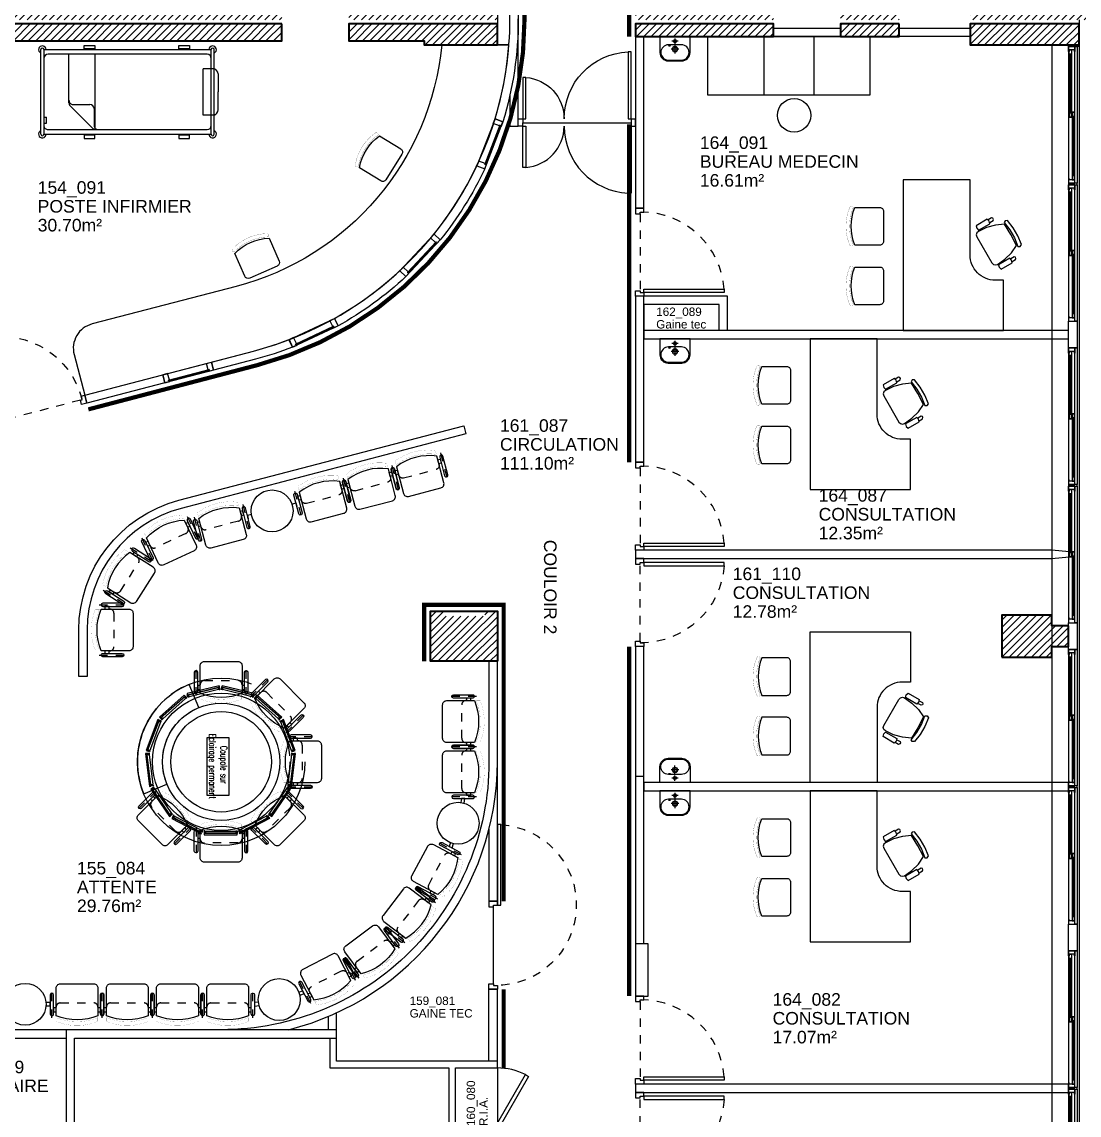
# Model space of a CAD drawing. Header units: metres. Extents: x -8 to 211, y -5 to 120.
# Drawn here: x 154.21 to 166.84, y 79.83 to 92.88 of the extents above; entities that cross this region are included whole.
import ezdxf
from ezdxf.enums import TextEntityAlignment as Align

# ---------------------------------------------------------------- set-up
doc = ezdxf.new("R2010")
doc.units = ezdxf.units.M
doc.header["$LTSCALE"] = 0.8
doc.header["$MEASUREMENT"] = 0
for name, pattern in [('AXES', [2, 1.25, -0.25, 0.25, -0.25]), ('CACHE', [9.525, 6.35, -3.175]), ('CACHÉ', [0.25, 0.125, -0.125]), ('CENTER', [2, 1.25, -0.25, 0.25, -0.25]), ('CONTINU', [0])]:
    doc.linetypes.add(name, pattern=pattern)
doc.layers.get('0').update_dxf_attribs({"linetype": 'CONTINUOUS'})
for name, color, linetype in [('A-EQTE-SANITAIRE', 5, 'CONTINUOUS'), ('A_AGENC', 204, 'CONTINUOUS'), ('A_CHASS', 4, 'CONTINUOUS'), ('A_EQMP', 142, 'CONTINUOUS'), ('A_Etiqu_Gaine', 7, 'CONTINUOUS'), ('A_Etiqu_Gaine_ancien', 7, 'CONTINUOUS'), ('A_Etiqu_Gaine_code', 7, 'CONTINUOUS'), ('A_Etiqu_Local', 7, 'CONTINUOUS'), ('A_HACH_STRUC', 7, 'CONTINUOUS'), ('A_MURS_CLOI', 7, 'CONTINUOUS'), ('A_PORT', 7, 'CONTINUOUS'), ('ARchi-Murs porteurs', 7, 'CONTINUOUS'), ('EQuipement-main courante', 181, 'CONTINUOUS'), ('P-FENETRE', 5, 'CONTINUOUS'), ('P-PORTE', 5, 'CONTINUOUS'), ('P-PROJECTION', 7, 'CACHE'), ('P-vue1', 12, 'CONTINUOUS'), ('R-élec PRO', 170, 'CONTINUOUS'), ('T-pièces 50', 7, 'CONTINUOUS')]:
    doc.layers.add(name, color=color, linetype=linetype)
doc.layers.add('A_MURS_STRU', color=7, linetype='CONTINUOUS', lineweight=40)
doc.layers.add('A_SANI', color=5, linetype='CONTINU', lineweight=0)
doc.styles.add('ARIAL', font='arial.ttf')
doc.styles.add('Attribut', font='arial.ttf')
doc.styles.add('ROMAND', font='romand', dxfattribs={"oblique": 15, "height": 0.3})

# ---------------------------------------------------------------- blocks, each defined once
blk = doc.blocks.new('POR-90D')
at = {"color": 0, "linetype": 'ByBlock'}
blk.add_line((-98.5, 5.5), (-6.5, 5.5), dxfattribs=at)
for points in [[(-8.5, 10), (-8.5, 106), (-4.5, 106), (-4.5, 10)], [(-98.5, 0), (-98.5, 5.5), (-100.5, 5.5), (-100.5, 10), (-105, 10), (-105, 0)], [(-6.5, 0), (-6.5, 5.5), (-4.5, 5.5), (-4.5, 10), (0, 10), (0, 0)]]:
    blk.add_lwpolyline(points, close=True)
blk.add_arc((-1.3, 7.1), 99.2, 94.1611, 180.0367, dxfattribs=at)
blk = doc.blocks.new('POR-90180d')
at = {"color": 0}
blk.add_line((-99.5, 5.5), (-6.5, 5.5), dxfattribs=at)
for points in [[(-4.5, 14), (91.5, 14), (91.5, 10), (-4.5, 10)], [(-98.5, 0), (-98.5, 5.5), (-100.5, 5.5), (-100.5, 10), (-105, 10), (-105, 0)], [(-6.5, 0), (-6.5, 5.5), (-4.5, 5.5), (-4.5, 10), (0, 10), (0, 0)]]:
    blk.add_lwpolyline(points, close=True)
at = {"color": 0, "linetype": 'ByBlock'}
blk.add_arc((-4.4, 8.3), 96.1, 3.4084, 180.7675, dxfattribs=at)
blk = doc.blocks.new('LITHOPLAN')
for p, q in [((-0.216, 2.118), (0, 2.118)), ((0.216, 2.118), (0, 2.118)), ((0.505, 2.07), (-0.505, 2.07)), ((0.505, 2.035), (-0.505, 2.035)), ((-0.505, 0.035), (-0.505, 2.035)), ((-0.45, 1.985), (-0.45, 0.085)), ((-0.276, 2.07), (-0.276, 1.938)), ((0.276, 2.07), (0.276, 1.938)), ((0.45, 0.085), (0.45, 1.985)), ((0.505, 0.035), (0.505, 2.035)), ((0.276, 1.938), (-0.276, 1.938)), ((-0.45, 0.643), (0.45, 0.643)), ((0.15, 0.385), (0.15, 0.585)), ((0.165, 0.35), (0.435, 0.62)), ((0.2, 0.635), (0.4, 0.635)), ((0.129, 0.335), (-0.45, 0.335)), ((-0.505, 0.035), (0.505, 0.035)), ((0.505, 0), (-0.505, 0)), ((0.302, 0.035), (0.302, 0.067)), ((0.374, 0.067), (0.302, 0.067)), ((0.374, 0.035), (0.374, 0.067))]:
    blk.add_line(p, q)
for points in [[(-0.555, 1.649), (-0.555, 1.774), (-0.515, 1.774), (-0.515, 1.649)], [(0.555, 1.649), (0.555, 1.774), (0.515, 1.774), (0.515, 1.649)], [(-0.555, 0.518), (-0.555, 0.643), (-0.515, 0.643), (-0.515, 0.518)], [(0.555, 0.518), (0.555, 0.643), (0.515, 0.643), (0.515, 0.518)]]:
    blk.add_lwpolyline(points, close=True)
for centre, radius, start, end in [((-0.505, 2.052), 0.0444, 23.2142, 270), ((-0.206, 2.044), 0.0751, 97.601, 159.5647), ((0.206, 2.044), 0.0751, 20.4353, 82.399), ((0.505, 2.052), 0.0444, 270, 156.7858), ((-0.505, 2.052), 0.0175, 90, 270), ((-0.4, 1.985), 0.05, 90, 180), ((0.4, 1.985), 0.05, 0, 90), ((0.505, 2.052), 0.0175, 270, 90), ((0.4, 0.685), 0.05, 270, 0), ((0.4, 0.656), 0.05, 315, 0), ((0.2, 0.585), 0.05, 90, 180), ((0.1, 0.385), 0.05, 270, 0), ((0.129, 0.385), 0.05, 270, 315), ((-0.505, 0.017), 0.0444, 90, 336.7858), ((-0.505, 0.017), 0.0175, 90, 270), ((-0.4, 0.085), 0.05, 180, 270), ((0.4, 0.085), 0.05, 270, 0), ((0.505, 0.017), 0.0444, 203.2142, 90), ((0.505, 0.017), 0.0175, 270, 90)]:
    blk.add_arc(centre, radius, start, end)
blk = doc.blocks.new('SIEG-45')
at = {"const_width": 0.2}
blk.add_lwpolyline([(-22.3, -8.6, -0.197611), (22.3, -8.6, 0.668153), (22.3, -4.4, 0.198931), (-22.3, -4.4, 0.668153)], format="xyb", close=True, dxfattribs=at)
blk.add_lwpolyline([(-22.5, -10.6, -0.2), (22.5, -10.6), (22.5, -40.3, -0.414214), (18, -44.8), (-18, -44.8, -0.414214), (-22.5, -40.3)], format="xyb", close=True)
blk = doc.blocks.new('TAB-6PLR')
for points in [[(-17.7, 70.6), (-52.3, 50.6), (-62.3, 67.9, -1), (-27.7, 87.9)], [(52.3, 50.6), (17.7, 70.6), (27.7, 87.9, -1), (62.3, 67.9)], [(-70, 20), (-70, -20), (-90, -20, -1), (-90, 20)], [(70, -20), (70, 20), (90, 20, -1), (90, -20)], [(-52.3, -50.6), (-17.7, -70.6), (-27.7, -87.9, -1), (-62.3, -67.9)], [(17.7, -70.6), (52.3, -50.6), (62.3, -67.9, -1), (27.7, -87.9)]]:
    blk.add_lwpolyline(points, format="xyb", close=True)
blk.add_circle((0, 0), 65)
blk = doc.blocks.new('P-RÉGLET')
for points in [[(0, -32.5), (2.5, -32.5), (2.5, 32.5), (0, 32.5)], [(2.5, 31), (7.5, 31), (7.5, 32.5), (2.5, 32.5)], [(3, 30.5), (7, 30.5), (7, 30), (3, 30)], [(3, 30), (7, 30), (7, -30), (3, -30)], [(4.5, 31), (5.5, 31), (5.5, 30.5), (4.5, 30.5)], [(2.5, -31), (7.5, -31), (7.5, -32.5), (2.5, -32.5)], [(3, -30.5), (7, -30.5), (7, -30), (3, -30)], [(4.5, -31), (5.5, -31), (5.5, -30.5), (4.5, -30.5)]]:
    blk.add_lwpolyline(points, close=True)
blk = doc.blocks.new('PO-SPEC3')
blk.add_lwpolyline([(-34.2, -5), (-34.2, -31.6), (34.2, -31.6), (34.2, -5)], close=True)
at = {"style": 'ROMAND', "width": 0.6}
for tag, p in [('TYPE', (-0.2, -15.1)), ('SPECIF', (-0.2, -28.7))]:
    blk.add_attdef(tag, text='', height=8, dxfattribs=at).set_placement(p, align=Align.CENTER)
blk = doc.blocks.new('1310-fencoul')
at = {"color": 0}
for points in [[(0, 0.1), (1.63, 0.1), (1.63, 0.075), (0, 0.075)], [(0, 0), (1.63, 0), (1.63, 0.075), (0, 0.075)], [(0.04, 0.035), (0.845, 0.035), (0.845, 0.005), (0.04, 0.005)], [(1.59, 0.07), (0.785, 0.07), (0.785, 0.04), (1.59, 0.04)]]:
    blk.add_lwpolyline(points, close=True, dxfattribs=at)
for points in [[(0.06, 0.075), (0.06, 0.07), (0.04, 0.07), (0.04, 0.005), (0.06, 0.005), (0.06, 0), (0, 0), (0, 0.075)], [(0.1, 0.005), (0.04, 0.005), (0.04, 0.035), (0.1, 0.035), (0.1, 0.025), (0.09, 0.025), (0.09, 0.015), (0.1, 0.015)], [(0.09, 0.025), (0.795, 0.025), (0.795, 0.015), (0.09, 0.015)], [(0.845, 0.04), (0.785, 0.04), (0.785, 0.07), (0.845, 0.07), (0.845, 0.06), (0.835, 0.06), (0.835, 0.05), (0.845, 0.05)], [(0.785, 0.005), (0.845, 0.005), (0.845, 0.035), (0.785, 0.035), (0.785, 0.025), (0.795, 0.025), (0.795, 0.015), (0.785, 0.015)], [(1.54, 0.06), (0.835, 0.06), (0.835, 0.05), (1.54, 0.05)], [(1.53, 0.04), (1.59, 0.04), (1.59, 0.07), (1.53, 0.07), (1.53, 0.06), (1.54, 0.06), (1.54, 0.05), (1.53, 0.05)], [(1.57, 0.075), (1.57, 0.07), (1.59, 0.07), (1.59, 0.005), (1.57, 0.005), (1.57, 0), (1.63, 0), (1.63, 0.075)]]:
    blk.add_lwpolyline(points, close=True)
blk = doc.blocks.new('A$C35AF5110')
at = {"layer": 'P-FENETRE'}
for points in [[(0, 0.16), (0, -0.16), (-0.1, -0.16), (-0.1, 0.16)], [(0, -1.81), (0, -1.79), (-0.1, -1.79), (-0.1, -1.81)]]:
    blk.add_lwpolyline(points, close=True, dxfattribs=at)
at = {"layer": 'P-FENETRE', "color": 7, "rotation": 90}
for p in [(0, -1.79), (0, -3.44)]:
    blk.add_blockref('1310-fencoul', p, dxfattribs=at)
blk = doc.blocks.new('CHASSIS')
at = {"color": 0}
blk.add_lwpolyline([(-0.227, 0.197), (0.212, -0.213), (0.144, -0.286), (-0.295, 0.124)], close=True, dxfattribs=at)
for points in [[(-0.251, 0.083), (-0.295, 0.124), (-0.227, 0.197), (-0.183, 0.156), (-0.19, 0.149), (-0.197, 0.155), (-0.204, 0.148), (-0.196, 0.141)], [(-0.197, 0.155), (0.169, -0.186), (0.162, -0.193), (-0.204, 0.148)], [(0.1, -0.245), (0.144, -0.286), (0.212, -0.213), (0.168, -0.172), (0.161, -0.179), (0.169, -0.186), (0.162, -0.193), (0.154, -0.186)]]:
    blk.add_lwpolyline(points, close=True)
blk = doc.blocks.new('LM-p1016')
at = {"layer": 'A-EQTE-SANITAIRE', "linetype": 'CENTER'}
for p, q in [((14.2, -5.5), (21.8, -5.5)), ((18, -2.3), (18, -8.6)), ((18, -10.4), (18, -20.9)), ((13.4, -15.1), (22.7, -15.1))]:
    blk.add_line(p, q, dxfattribs=at)
at = {"layer": 'A-EQTE-SANITAIRE', "flags": 128}
for points in [[(0, -19), (0, 0), (36, 0), (36, -19, -0.415498), (26, -29), (10, -29, -0.414214)], [(10.3, -28, -1), (10.3, -9.8), (25.8, -9.8, -1), (25.8, -28)]]:
    blk.add_lwpolyline(points, format="xyb", close=True, dxfattribs=at)
at = {"layer": 'A-EQTE-SANITAIRE', "linetype": 'Continuous', "lineweight": 0}
for radius in [3.4, 2.3]:
    blk.add_circle((18, -15.1), radius, dxfattribs=at)
at = {"layer": 'A-EQTE-SANITAIRE'}
blk.add_circle((18, -5.5), 1.77, dxfattribs=at)
blk.add_ellipse((24.5, -10.7), major_axis=(1.3, 0), ratio=0.254718, start_param=0, end_param=6.28318, dxfattribs=at)
blk = doc.blocks.new('SIEG-60')
at = {"color": 7, "linetype": 'AXES'}
for p, q in [((-30, -9.2), (-30, -41.8)), ((30, -9.2), (30, -41.8))]:
    blk.add_line(p, q, dxfattribs=at)
at = {"const_width": 0.1}
blk.add_lwpolyline([(-24.8, -4.9, -0.198931), (24.8, -4.9), (24.8, -9.5, 0.197611), (-24.8, -9.5)], format="xyb", close=True, dxfattribs=at)
for points in [[(-32, -13.8, -1.066865), (-28, -13.8), (-28, -36.8, -1), (-32, -36.8)], [(-25, -11.8, -0.2), (25, -11.8), (25, -44.8, -0.414214), (20, -49.8), (-20, -49.8, -0.414214), (-25, -44.8)], [(32, -13.8, 1.066865), (28, -13.8), (28, -36.8, 1), (32, -36.8)]]:
    blk.add_lwpolyline(points, format="xyb", close=True)
at = {"color": 7, "linetype": 'CACHE'}
blk.add_lwpolyline([(25, -11.8), (25, -22, -0.414214), (20, -27), (-20, -27, -0.414214), (-25, -22), (-25, -11.8, -0.2)], format="xyb", dxfattribs=at)
for points in [[(-28, -16.2), (-28, -21.2), (-25, -21.2), (-25, -16.2)], [(25, -16.2), (25, -21.2), (28, -21.2), (28, -16.2)]]:
    blk.add_lwpolyline(points, close=True)
blk = doc.blocks.new('FAU-60')
for points in [[(-16.5, -6.3), (-5.5, -4.8), (5.5, -4.8), (16.5, -6.3), (17.8, -4), (16.5, -1.6), (5.5, 0), (-5.5, 0), (-16.5, -1.6), (-17.8, -4)], [(20.3, -42.4), (22.1, -40.6), (22.7, -38.2), (21.7, -27.3), (19, -16.8), (14.5, -6.9), (-0.1, -6.3), (-14.7, -6.9), (-19.2, -16.8), (-21.9, -27.3), (-22.8, -38.2), (-22.2, -40.6), (-20.5, -42.4), (-18.1, -43), (17.9, -43)], [(-23.9, -37.2), (-23.9, -21.8), (-27, -20.9), (-30.1, -21.8), (-30.1, -37.2), (-27, -38.1)], [(29.9, -37.2), (29.9, -21.8), (26.8, -20.9), (23.7, -21.8), (23.7, -37.2), (26.8, -38.1)]]:
    blk.add_lwpolyline(points, close=True)
for points in [[(-25.1, -21.2), (-25.1, -16.5), (-26.2, -15.5), (-27.7, -15.4), (-28.8, -16.5), (-28.8, -21.2)], [(28.7, -21.2), (28.7, -16.5), (27.6, -15.5), (26.1, -15.4), (25, -16.5), (25, -21.2)], [(29.9, -21.8), (26.8, -20.9)]]:
    blk.add_lwpolyline(points)
blk = doc.blocks.new('BU-180g')
blk.add_lwpolyline([(70, 80), (-20, 80), (-20, 0), (160, 0), (160, 120), (100, 120), (100, 110, -0.414214)], format="xyb", close=True)
at = {"rotation": 30.00941236793711}
blk.add_blockref('FAU-60', (42.4, 134.4), dxfattribs=at)
blk = doc.blocks.new('A_Etiqu_Local')
at = {"style": 'Attribut', "flags": 1}
for tag, p in [('CODE_HOPITAL', (-0.446, 1.632)), ('CODE_SITE', (-0.446, 1.407)), ('CODE_BATIMENT', (-0.446, 1.182)), ('CODE_SECTEUR', (-0.446, 0.957)), ('CODE_ETAGE', (-0.446, 0.732)), ('NOM_NORMALISE', (-0.446, -0.843)), ('SECTEUR_ACTIVITE', (-0.446, -1.068)), ('SOUS_SECTEUR_ACTIVITE', (-0.446, -1.293)), ('VOLUME', (-0.446, -1.518)), ('SERVICE', (-0.446, -1.743)), ('CODE_UG', (-0.446, -1.968)), ('CODE_UA', (-0.446, -2.193)), ('CODE_POLE', (-0.446, -2.418)), ('OCCUPANT_EXTERNE', (-0.446, -2.643)), ('DISPONIBILITE', (-0.446, -2.868)), ('ACCES_HANDICAPES', (-0.446, -3.093)), ('NATURE_SOL', (-0.446, -3.318)), ('RISQUE_LABORATOIRE', (-0.446, -3.543)), ('AMIANTE', (-0.446, -3.768))]:
    blk.add_attdef(tag, p, '', height=0.15, dxfattribs=at)
at = {"layer": 'A_Etiqu_Local', "style": 'Attribut'}
for tag, p in [('CODE_PIECE', (-0.446, 0.282)), ('NOM_USAGE', (-0.446, 0.057)), ('SURFACE', (-0.446, -0.168))]:
    blk.add_attdef(tag, p, '', height=0.15, dxfattribs=at)
blk = doc.blocks.new('A_Etiqu_Gaine')
at = {"style": 'Attribut', "flags": 1}
for tag, p in [('CODE_HOPITAL', (-0.432, 0.865)), ('CODE_SITE', (-0.432, 0.715)), ('CODE_BATIMENT', (-0.432, 0.565)), ('CODE_SECTEUR', (-0.432, 0.415)), ('CODE_ETAGE', (-0.432, 0.265)), ('NOM_NORMALISE', (-0.432, -0.335)), ('SECTEUR_ACTIVITE', (-0.432, -0.485)), ('SOUS_SECTEUR_ACTIVITE', (-0.432, -0.635)), ('SURFACE', (-0.432, -0.785)), ('CODE_UG', (-0.432, -0.935)), ('CODE_POLE', (-0.432, -1.085)), ('AMIANTE', (-0.432, -1.235))]:
    blk.add_attdef(tag, p, '', height=0.1, dxfattribs=at)
at = {"layer": 'A_Etiqu_Gaine', "style": 'Attribut'}
blk.add_attdef('NOM_USAGE', (-0.432, -0.185), '', height=0.1, dxfattribs=at)
at = {"layer": 'A_Etiqu_Gaine_ancien', "style": 'Attribut'}
blk.add_attdef('CODE_PIECE_ANCIEN', (-0.432, 0.115), '', height=0.1, dxfattribs=at)
at = {"layer": 'A_Etiqu_Gaine_code', "style": 'Attribut'}
blk.add_attdef('CODE_PIECE', (-0.432, -0.035), '', height=0.1, dxfattribs=at)

msp = doc.modelspace()

# ---------------------------------------------------------------- hatches: boundary and pattern name
at = {"layer": 'A_HACH_STRUC'}
h = msp.add_hatch(dxfattribs=at)
h.set_pattern_fill('ANSI31', color=8, scale=0.5, angle=359.76959, style=0)
h.paths.add_polyline_path([(157.316, 92.859), (153.816, 92.859), (153.816, 92.659), (157.316, 92.659)])
h.paths.add_polyline_path([(157.316, 93.034), (153.816, 93.034), (153.816, 92.909), (157.316, 92.909)])
h.paths.add_polyline_path([(159.891, 92.859), (158.116, 92.859), (158.116, 92.659), (159.016, 92.659), (159.016, 92.609), (159.891, 92.609)])
h.paths.add_polyline_path([(159.891, 93.159), (159.016, 93.159), (159.016, 93.109), (158.116, 93.109), (158.116, 92.909), (159.016, 92.909), (159.891, 92.909)])
h = msp.add_hatch(dxfattribs=at)
h.set_pattern_fill('ANSI31', color=8, scale=0.5, angle=359.7696, style=0)
h.set_pattern_definition([(44.7696, (161.541204, 92.609484), (-0.0440161, 0.04437154), [])])
h.paths.add_polyline_path([(163.191, 93.109), (163.191, 93.159), (161.541, 93.159), (161.541, 92.909), (163.191, 92.909)])
h.paths.add_polyline_path([(163.191, 92.809), (163.191, 92.859), (161.541, 92.859), (161.541, 92.709), (161.641, 92.709), (163.191, 92.709)])
h.paths.add_polyline_path([(164.691, 93.109), (164.691, 93.159), (163.991, 93.159), (163.991, 93.059), (163.991, 92.909), (164.691, 92.909)])
h.paths.add_polyline_path([(164.691, 92.809), (164.691, 92.859), (163.991, 92.859), (163.991, 92.709), (164.341, 92.709), (164.691, 92.709)])
h.paths.add_polyline_path([(167.041, 93.159), (165.541, 93.159), (165.541, 93.059), (165.541, 92.909), (167.041, 92.909)])
h.paths.add_polyline_path([(166.841, 92.859), (165.541, 92.859), (165.541, 92.609), (166.841, 92.609)])
h = msp.add_hatch(dxfattribs=at)
h.set_pattern_fill('ANSI31', color=8, scale=0.5, angle=359.7696, style=0)
h.set_pattern_definition([(44.7696, (159.091216, 85.24946), (-0.044016, 0.0443715), [])])
h.paths.add_polyline_path([(159.891, 85.849), (159.74, 85.849), (159.74, 85.787), (159.24, 85.787), (159.24, 85.849), (159.091, 85.849), (159.091, 85.249), (159.891, 85.249)])
h = msp.add_hatch(dxfattribs=at)
h.set_pattern_fill('ANSI31', color=8, scale=0.5, angle=359.7696, style=0)
h.set_pattern_definition([(44.7696, (165.9162, 85.29948), (-0.044016, 0.0443715), [])])
h.paths.add_polyline_path([(166.516, 85.799), (165.916, 85.799), (165.916, 85.299), (166.516, 85.299)])
h.paths.add_polyline_path([(166.716, 85.674), (166.516, 85.674), (166.516, 85.424), (166.716, 85.424)])

# ---------------------------------------------------------------- linework, layer by layer
at = {"layer": 'A_AGENC', "color": 8}
msp.add_line((159.891, 80.393), (159.891, 79.645), dxfattribs=at)
msp.add_lwpolyline([(159.891, 79.645), (159.852, 79.667), (160.226, 80.315), (160.265, 80.292)], close=True, dxfattribs=at)
msp.add_arc((159.891, 79.645), 0.748, 63.4337, 90, dxfattribs=at)
at = {"layer": 'A_CHASS', "color": 8}
msp.add_lwpolyline([(166.716, 92.59), (166.716, 92.609), (166.841, 92.609), (166.841, 92.59)], close=True, dxfattribs=at)
at = {"layer": 'A_EQMP', "color": 8, "linetype": 'Continuous'}
msp.add_lwpolyline([(164.341, 92.009), (162.406, 92.009), (162.406, 92.709), (164.341, 92.709)], close=True, dxfattribs=at)
for points in [[(163.074, 92.709), (163.074, 92.009)], [(163.674, 92.009), (163.674, 92.709)], [(157.436, 87.127), (157.485, 87.14), (157.496, 87.102), (157.485, 87.14)], [(156.954, 87.001), (156.905, 86.989), (156.915, 86.95), (156.905, 86.989)], [(159.33, 83.083), (159.314, 83.039), (159.35, 83.02), (159.368, 83.071)], [(157.519, 81.297), (157.563, 81.313), (157.581, 81.277), (157.53, 81.259)], [(157.037, 81.18), (156.99, 81.173), (156.99, 81.132), (157.044, 81.14)]]:
    msp.add_lwpolyline(points, dxfattribs=at)
for points in [[(155.049, 89.277, 0.414214), (154.835, 88.911), (154.961, 88.427), (156.978, 88.954, 0.320096), (160.029, 92.609), (159.226, 92.609, -0.315579), (156.769, 89.726)], [(154.991, 85.066), (154.891, 85.066), (154.891, 85.623, -0.341171), (156.087, 87.171), (159.491, 88.06), (159.516, 87.964), (156.112, 87.074, 0.341171), (154.991, 85.623)], [(155.944, 83.782, -0.414214), (156.323, 84.696), (156.209, 84.973, 0.414214), (155.667, 83.667)]]:
    msp.add_lwpolyline(points, format="xyb", close=True, dxfattribs=at)
for points in [[(159.494, 83.555), (159.502, 83.609), (159.462, 83.609), (159.454, 83.563, -0.040118)], [(154.499, 81.133), (154.55, 81.133), (154.55, 81.173), (154.499, 81.173, -0.040064)]]:
    msp.add_lwpolyline(points, format="xyb", dxfattribs=at)
for centre, radius in [((163.436, 91.768), 0.2), ((157.2, 87.045), 0.25), ((159.422, 83.315), 0.25), ((154.25, 81.153), 0.25), ((157.285, 81.209), 0.25)]:
    msp.add_circle(centre, radius, dxfattribs=at)
at = {"layer": 'A_MURS_CLOI', "color": 8}
msp.add_line((162.641, 89.2), (162.641, 89.608), dxfattribs=at)
for points in [[(160.141, 94.883), (160.141, 92.921, -0.074461), (159.957, 91.69), (159.863, 91.726, 0.074022), (160.041, 92.921), (160.041, 94.883)], [(159.741, 91.131, -0.059897), (159.208, 90.281), (159.135, 90.35, 0.059021), (159.647, 91.167)], [(157.945, 89.344, 0.059021), (158.725, 89.911), (158.799, 89.843, -0.059897), (157.988, 89.253)]]:
    msp.add_lwpolyline(points, format="xyb", close=True, dxfattribs=at)
for points in [[(159.891, 93.159), (159.891, 92.609), (160.029, 92.609, 0.019009)], [(156.475, 88.822), (156.978, 88.954, 0.027148), (157.402, 89.09), (157.444, 88.999, -0.027585), (157.003, 88.857), (156.5, 88.725), (156.475, 88.822)], [(159.891, 85.249), (159.791, 85.249), (159.791, 84.049, -0.414214), (156.591, 80.849)], [(157.397, 80.849, 0.343639), (159.891, 84.049)], [(157.971, 80.849), (153.991, 80.849, 0.211974), (152.508, 80.191), (152.502, 80.179), (152.591, 80.134, -0.210112), (153.991, 80.749), (154.741, 80.749)]]:
    msp.add_lwpolyline(points, format="xyb", dxfattribs=at)
for points in [[(160.041, 92.01), (160.041, 91.64), (160.141, 91.64), (160.141, 92.919)], [(161.641, 90.658), (161.641, 92.709), (161.541, 92.709), (161.541, 90.658), (161.641, 90.658)], [(162.641, 89.608), (161.541, 89.608), (161.541, 87.625), (161.641, 87.625), (161.641, 89.608)], [(162.541, 89.2), (162.541, 89.508), (161.641, 89.508), (161.641, 89.2)], [(161.641, 83.878), (161.641, 85.425), (161.541, 85.425), (161.541, 83.878), (161.641, 83.878)], [(159.891, 82.383), (159.891, 85.249)], [(161.541, 83.878), (161.541, 81.874)], [(161.641, 81.874), (161.641, 83.878)], [(159.791, 83.243), (159.791, 82.383), (159.891, 82.383)], [(157.891, 80.749), (157.891, 80.393), (159.312, 80.393), (159.312, 79.565), (159.891, 79.565), (159.891, 79.645), (159.392, 79.645), (159.392, 80.393), (159.891, 80.393), (159.891, 81.333)], [(159.791, 80.473), (159.791, 81.333), (159.891, 81.333)], [(157.871, 81.008), (157.871, 80.849)], [(159.891, 80.473), (157.971, 80.473), (157.971, 81.052)], [(154.741, 80.849), (154.741, 78.449), (154.841, 78.449), (154.841, 80.749), (157.971, 80.749)]]:
    msp.add_lwpolyline(points, dxfattribs=at)
for points in [[(163.991, 92.809), (163.991, 92.709), (163.191, 92.709), (163.191, 92.809)], [(165.541, 92.809), (165.541, 92.709), (164.691, 92.709), (164.691, 92.809)], [(166.716, 89.2), (161.641, 89.2), (161.641, 89.1), (166.716, 89.1)], [(155.894, 88.671), (155.92, 88.574), (154.986, 88.33), (154.961, 88.427)], [(166.721, 86.495), (166.721, 86.555), (166.516, 86.575), (161.541, 86.575), (161.541, 86.475), (166.516, 86.475)], [(166.716, 83.8), (161.641, 83.8), (161.641, 83.7), (166.716, 83.7)], [(161.541, 81.874), (161.541, 81.25), (161.691, 81.25), (161.691, 81.874)], [(166.716, 80.2), (161.541, 80.2), (161.541, 80.1), (166.716, 80.1)]]:
    msp.add_lwpolyline(points, close=True, dxfattribs=at)
at = {"layer": 'A_MURS_STRU', "color": 8}
for points in [[(157.316, 92.859), (153.816, 92.859), (153.816, 92.659), (157.316, 92.659)], [(159.891, 92.859), (158.116, 92.859), (158.116, 92.659), (159.016, 92.659), (159.016, 92.609), (159.891, 92.609)], [(166.841, 92.859), (165.541, 92.859), (165.541, 92.609), (166.841, 92.609)]]:
    msp.add_lwpolyline(points, close=True, dxfattribs=at)
for points in [[(163.191, 92.709), (163.191, 92.859), (161.541, 92.859), (161.541, 92.709), (163.191, 92.709)], [(166.716, 85.674), (166.516, 85.674), (166.516, 85.799), (165.916, 85.799), (165.916, 85.299)], [(165.916, 85.299), (166.516, 85.299), (166.516, 85.424), (166.716, 85.424), (166.716, 85.674)]]:
    msp.add_lwpolyline(points, dxfattribs=at)
msp.add_lwpolyline([(164.691, 92.859), (163.991, 92.859), (163.991, 92.711, -0.000395), (163.991, 92.709), (164.691, 92.709), (164.691, 92.859)], format="xyb", dxfattribs=at)
at = {"layer": 'A_MURS_STRU', "color": 8, "linetype": 'Continuous'}
msp.add_lwpolyline([(159.891, 85.249), (159.091, 85.249), (159.091, 85.849), (159.891, 85.849)], close=True, dxfattribs=at)
at = {"layer": 'A_PORT', "color": 8}
msp.add_line((160.196, 91.679), (161.489, 91.679), dxfattribs=at)
for points in [[(160.231, 92.221, -0.391403), (160.689, 91.727, -0.400855), (161.454, 92.527)], [(160.231, 91.146, 0.391403), (160.689, 91.64, 0.400855), (161.454, 90.84)]]:
    msp.add_lwpolyline(points, format="xyb", dxfattribs=at)
for points in [[(161.489, 91.727), (161.489, 92.527), (161.454, 92.527), (161.454, 91.727), (161.541, 91.727)], [(160.196, 91.64), (160.141, 91.64), (160.141, 91.727), (160.196, 91.727), (160.196, 91.679)], [(160.196, 91.64), (160.231, 91.64), (160.231, 91.146), (160.196, 91.146), (160.196, 91.679)], [(161.489, 91.679), (161.489, 90.84), (161.454, 90.84), (161.454, 91.64), (161.541, 91.64)], [(161.489, 91.727), (161.489, 91.679)], [(161.541, 91.64), (161.541, 91.727)]]:
    msp.add_lwpolyline(points, dxfattribs=at)
msp.add_lwpolyline([(160.231, 91.727), (160.231, 92.221), (160.196, 92.221), (160.196, 91.727)], close=True, dxfattribs=at)
at = {"layer": 'ARchi-Murs porteurs', "color": 8}
for points in [[(166.841, 92.909), (166.841, 67.799), (166.991, 67.799), (166.991, 92.689), (174.511, 92.689), (174.511, 118.199)], [(166.516, 92.609), (166.516, 67.899)]]:
    msp.add_lwpolyline(points, dxfattribs=at)
at = {"layer": 'EQuipement-main courante', "color": 8, "const_width": 0.05}
msp.add_lwpolyline([(159.422, 95.75), (160.216, 94.956), (160.216, 92.921, -0.34117), (157.022, 88.785), (155.005, 88.257)], format="xyb", dxfattribs=at)
for points in [[(161.466, 93.596), (161.466, 92.709)], [(161.466, 91.659), (161.466, 87.625)], [(159.966, 82.383), (159.966, 85.924), (159.016, 85.924), (159.016, 85.249)], [(161.466, 81.25), (161.466, 85.425)], [(159.966, 81.333), (159.966, 80.393)]]:
    msp.add_lwpolyline(points, dxfattribs=at)
at = {"layer": 'P-PROJECTION', "color": 8}
for radius in [1, 0.82, 0.7]:
    msp.add_circle((156.591, 84.049), radius, dxfattribs=at)
at = {"layer": 'P-vue1', "color": 8}
for radius in [0.7, 0.6]:
    msp.add_circle((156.591, 84.049), radius, dxfattribs=at)

# ---------------------------------------------------------------- block references
at = {"layer": 'A_CHASS', "color": 8, "rotation": 180}
for p in [(166.716, 89.15), (166.716, 85.55), (166.716, 81.95), (166.716, 78.35)]:
    msp.add_blockref('A$C35AF5110', p, dxfattribs=at)
at = {"layer": 'A_EQMP', "color": 8, "linetype": 'Continuous'}
for name, p, xscale, yscale, zscale, rotation in [('TAB-6PLR', (155.94, 94.234), 0.0100000000000143, 0.0100000000000143, 0.0100000000000143, 299.9999999999226), ('SIEG-45', (158.275, 91.39), 0.0100000000000069, 0.0100000000000069, 0.0100000000000069, 57.99165351649363), ('BU-180g', (164.738, 90.8), 0.009999999999990905, 0.009999999999990905, 0.009999999999990905, 270), ('SIEG-45', (164.056, 90.444), 0.009999999999990905, 0.009999999999990905, 0.009999999999990905, 90), ('SIEG-45', (156.916, 90.306), 0.009999999999991998, 0.009999999999991998, 0.009999999999991998, 23.85067231949412), ('SIEG-45', (164.056, 89.732), 0.009999999999990905, 0.009999999999990905, 0.009999999999990905, 90), ('BU-180g', (163.627, 88.9), 0.009999999999990905, 0.009999999999990905, 0.009999999999990905, 270), ('SIEG-45', (162.945, 88.544), 0.009999999999990905, 0.009999999999990905, 0.009999999999990905, 90), ('SIEG-45', (162.945, 87.832), 0.009999999999990905, 0.009999999999990905, 0.009999999999990905, 90), ('SIEG-60', (158.897, 87.75), -0.0100000000000257, 0.009999999999990905, 0.01, 14.64735542055198), ('SIEG-60', (158.317, 87.598), -0.0100000000000257, 0.009999999999990905, 0.01, 14.64735542055198), ('SIEG-60', (157.736, 87.447), -0.0100000000000257, 0.009999999999990905, 0.01, 14.64735542055198), ('SIEG-60', (156.536, 87.133), 0.009999999999998198, 0.009999999999998198, 0.009999999999998198, 14.6473554205931), ('SIEG-60', (155.875, 86.935), 0.009999999999983935, 0.009999999999983935, 0.009999999999983935, 25.15924474761427), ('SIEG-60', (155.267, 86.4), -0.009999999999994267, 0.009999999999990905, 0.01, 57.57962237387843), ('SIEG-60', (155.041, 85.623), 0.009999999999990905, 0.009999999999990905, 0.009999999999990905, 90), ('BU-180g', (163.627, 84), -0.009999999999990905, 0.009999999999990905, 0.01, 270), ('SIEG-45', (162.945, 85.067), -0.009999999999990905, 0.009999999999990905, 0.01, 90), ('SIEG-60', (156.591, 84.749), 0.009999999999990905, 0.009999999999990905, 0.009999999999990905, 180), ('SIEG-60', (157.086, 84.544), 0.009999999999998474, 0.009999999999998474, 0.009999999999998474, 135), ('SIEG-60', (159.735, 84.529), 0.009999999999990905, 0.009999999999990905, 0.009999999999990905, 270), ('SIEG-45', (162.945, 84.355), -0.009999999999990905, 0.009999999999990905, 0.01, 90), ('SIEG-60', (157.291, 84.049), 0.009999999999990905, 0.009999999999990905, 0.009999999999990905, 90), ('SIEG-60', (159.735, 83.929), 0.009999999999990905, 0.009999999999990905, 0.009999999999990905, 270), ('SIEG-60', (156.096, 83.554), 0.009999999999998474, 0.009999999999998474, 0.009999999999998474, 315), ('SIEG-60', (157.086, 83.554), 0.009999999999998474, 0.009999999999998474, 0.009999999999998474, 45), ('BU-180g', (163.627, 83.5), 0.009999999999990905, 0.009999999999990905, 0.009999999999990905, 270), ('SIEG-45', (162.945, 83.144), 0.009999999999990905, 0.009999999999990905, 0.009999999999990905, 90), ('SIEG-60', (159.403, 82.628), 0.01000000000002315, 0.01000000000002315, 0.01000000000002315, 241.7394548874495), ('SIEG-45', (162.945, 82.432), 0.009999999999990905, 0.009999999999990905, 0.009999999999990905, 90), ('SIEG-60', (159.042, 82.069), -0.01000000000002747, 0.009999999999990905, 0.01, 232.4877880057059), ('SIEG-60', (158.537, 81.571), 0.009999999999994727, 0.009999999999994727, 0.009999999999994727, 216.6931572096525), ('SIEG-60', (157.973, 81.218), -0.009999999999994534, 0.009999999999990905, 0.01, 207.4414903280234), ('SIEG-60', (154.87, 80.899), 0.009999999999990905, 0.009999999999990905, 0.009999999999990905, 180), ('SIEG-60', (155.47, 80.899), 0.009999999999990905, 0.009999999999990905, 0.009999999999990905, 180), ('SIEG-60', (156.07, 80.899), 0.009999999999990905, 0.009999999999990905, 0.009999999999990905, 180), ('SIEG-60', (156.67, 80.899), 0.009999999999990905, 0.009999999999990905, 0.009999999999990905, 180)]:
    msp.add_blockref(name, p, dxfattribs=dict(at, xscale=xscale, yscale=yscale, zscale=zscale, rotation=rotation))
at = {"layer": 'A_EQMP', "color": 8, "linetype": 'Continuous', "rotation": 270}
msp.add_blockref('LITHOPLAN', (154.438, 92.048), dxfattribs=at)
at = {"layer": 'A_EQMP', "color": 8, "linetype": 'Continuous', "xscale": 0.009999999999990905, "yscale": 0.009999999999990905, "zscale": 0.009999999999990905}
msp.add_blockref('SIEG-60', (156.591, 83.349), dxfattribs=at)
at = {"layer": 'A_Etiqu_Gaine', "color": 8}
for p, values in [((162.221, 89.408), {'CODE_PIECE': '162_089', 'NOM_USAGE': 'Gaine tec'}), ((159.275, 81.18), {'CODE_PIECE': '159_081', 'NOM_USAGE': 'GAINE TEC'})]:
    msp.add_blockref('A_Etiqu_Gaine', p, dxfattribs=at).add_auto_attribs(values)
at = {"layer": 'A_Etiqu_Gaine', "color": 8, "rotation": 90}
msp.add_blockref('A_Etiqu_Gaine', (159.59, 80.131), dxfattribs=at).add_auto_attribs({'CODE_PIECE': '160_080', 'NOM_USAGE': 'R.I.A.'})
at = {"layer": 'A_Etiqu_Local', "color": 8}
ref = msp.add_blockref('A_Etiqu_Local', (162.757, 91.085), dxfattribs=at)
ref.add_attrib('CODE_PIECE', '164_091', (162.31, 91.367), dxfattribs={"height": 0.15, "style": 'Attribut'})
ref.add_attrib('NOM_USAGE', 'BUREAU MEDECIN', (162.31, 91.142), dxfattribs={"height": 0.15, "style": 'Attribut'})
ref.add_attrib('SURFACE', '16.61m²', (162.31, 90.917), dxfattribs={"height": 0.15, "style": 'Attribut'})
ref = msp.add_blockref('A_Etiqu_Local', (154.846, 90.55), dxfattribs=at)
ref.add_attrib('CODE_PIECE', '154_091', (154.4, 90.832), dxfattribs={"height": 0.15, "style": 'Attribut'})
ref.add_attrib('NOM_USAGE', 'POSTE INFIRMIER', (154.4, 90.607), dxfattribs={"height": 0.15, "style": 'Attribut'})
ref.add_attrib('SURFACE', '30.70m²', (154.4, 90.382), dxfattribs={"height": 0.15, "style": 'Attribut'})
ref = msp.add_blockref('A_Etiqu_Local', (160.368, 87.707), dxfattribs=at)
ref.add_attrib('CODE_PIECE', '161_087', (159.922, 87.989), dxfattribs={"height": 0.15, "style": 'Attribut'})
ref.add_attrib('NOM_USAGE', 'CIRCULATION', (159.922, 87.764), dxfattribs={"height": 0.15, "style": 'Attribut'})
ref.add_attrib('SURFACE', '111.10m²', (159.922, 87.539), dxfattribs={"height": 0.15, "style": 'Attribut'})
ref = msp.add_blockref('A_Etiqu_Local', (164.175, 86.873), dxfattribs=at)
ref.add_attrib('CODE_PIECE', '164_087', (163.729, 87.155), dxfattribs={"height": 0.15, "style": 'Attribut'})
ref.add_attrib('NOM_USAGE', 'CONSULTATION', (163.729, 86.93), dxfattribs={"height": 0.15, "style": 'Attribut'})
ref.add_attrib('SURFACE', '12.35m²', (163.729, 86.705), dxfattribs={"height": 0.15, "style": 'Attribut'})
ref = msp.add_blockref('A_Etiqu_Local', (163.149, 85.936), dxfattribs=at)
ref.add_attrib('CODE_PIECE', '161_110', (162.703, 86.218), dxfattribs={"height": 0.15, "style": 'Attribut'})
ref.add_attrib('NOM_USAGE', 'CONSULTATION', (162.703, 85.993), dxfattribs={"height": 0.15, "style": 'Attribut'})
ref.add_attrib('SURFACE', '12.78m²', (162.703, 85.768), dxfattribs={"height": 0.15, "style": 'Attribut'})
ref = msp.add_blockref('A_Etiqu_Local', (155.316, 82.422), dxfattribs=at)
ref.add_attrib('CODE_PIECE', '155_084', (154.869, 82.704), dxfattribs={"height": 0.15, "style": 'Attribut'})
ref.add_attrib('NOM_USAGE', 'ATTENTE', (154.869, 82.479), dxfattribs={"height": 0.15, "style": 'Attribut'})
ref.add_attrib('SURFACE', '29.76m²', (154.869, 82.254), dxfattribs={"height": 0.15, "style": 'Attribut'})
ref = msp.add_blockref('A_Etiqu_Local', (163.625, 80.854), dxfattribs=at)
ref.add_attrib('CODE_PIECE', '164_082', (163.179, 81.136), dxfattribs={"height": 0.15, "style": 'Attribut'})
ref.add_attrib('NOM_USAGE', 'CONSULTATION', (163.179, 80.911), dxfattribs={"height": 0.15, "style": 'Attribut'})
ref.add_attrib('SURFACE', '17.07m²', (163.179, 80.686), dxfattribs={"height": 0.15, "style": 'Attribut'})
ref = msp.add_blockref('A_Etiqu_Local', (153.87, 80.047), dxfattribs=at)
ref.add_attrib('CODE_PIECE', '153_079', (153.424, 80.329), dxfattribs={"height": 0.15, "style": 'Attribut'})
ref.add_attrib('NOM_USAGE', 'SANITAIRE', (153.424, 80.104), dxfattribs={"height": 0.15, "style": 'Attribut'})
ref.add_attrib('SURFACE', '4.65m²', (153.424, 79.879), dxfattribs={"height": 0.15, "style": 'Attribut'})
at = {"layer": 'A_PORT', "color": 8, "linetype": 'CACHÉ', "yscale": 0.009999999999990905}
for name, p, xscale, zscale, rotation in [('POR-90D', (161.541, 89.608), 0.009999999999990905, 0.009999999999990905, 270), ('POR-90D', (153.971, 88.065), -0.0100000000000257, 0.01, 14.64735542055198), ('POR-90D', (161.541, 86.575), 0.009999999999990905, 0.009999999999990905, 270), ('POR-90D', (161.541, 86.475), -0.009999999999990905, 0.01, 270), ('POR-90180d', (159.791, 82.383), -0.009999999999990905, 0.01, 270), ('POR-90D', (161.541, 80.2), 0.009999999999990905, 0.009999999999990905, 270), ('POR-90D', (161.541, 80.1), -0.009999999999990905, 0.01, 270)]:
    msp.add_blockref(name, p, dxfattribs=dict(at, xscale=xscale, zscale=zscale, rotation=rotation))
at = {"layer": 'A_SANI', "color": 8}
for p, xscale, yscale, zscale, rotation in [((162.193, 92.709), -0.009999999999996373, 0.009999999999990905, 0.01, 0.002732732583341502), ((162.193, 89.1), -0.009999999999996373, 0.009999999999990905, 0.01, 0.002732732583341502), ((162.193, 83.8), 0.009999999999996373, 0.009999999999996373, 0.009999999999996373, 179.9972672674166), ((162.193, 83.7), -0.009999999999996373, 0.009999999999990905, 0.01, 0.002732732583341502)]:
    msp.add_blockref('LM-p1016', p, dxfattribs=dict(at, xscale=xscale, yscale=yscale, zscale=zscale, rotation=rotation))
at = {"layer": 'P-PORTE', "color": 8, "xscale": -1, "rotation": 205.8371350529982}
msp.add_blockref('CHASSIS', (159.859, 91.407), dxfattribs=at)
at = {"layer": 'P-PORTE', "color": 8}
for p, rotation in [((159.011, 90.055), 270), ((157.72, 89.116), 248.0968646692522), ((156.213, 88.639), 237.6803555593663)]:
    msp.add_blockref('CHASSIS', p, dxfattribs=dict(at, rotation=rotation))
at = {"layer": 'R-élec PRO', "color": 8}
for p, xscale, yscale, zscale, rotation in [((156.375, 84.91), 0.006060601706476696, 0.006060601706476696, 0.006060601706476696, 283.8461538460794), ((156.795, 84.91), 0.006060601706476696, 0.006060601706476696, 0.006060601706476696, 256.1538461539206), ((156.003, 84.714), 0.006060601706513646, 0.006060601706513646, 0.006060601706513646, 311.53846153861), ((157.168, 84.714), 0.006060601706513646, 0.006060601706513646, 0.006060601706513646, 228.46153846139), ((155.764, 84.368), 0.006060601706472393, 0.006060601706472393, 0.006060601706472393, 339.2307692307155), ((157.407, 84.368), 0.006060601706472393, 0.006060601706472393, 0.006060601706472393, 200.7692307692845), ((155.713, 83.951), 0.006060601706484412, 0.006060601706484412, 0.006060601706484412, 6.923076922833162), ((157.457, 83.951), 0.006060601706491264, 0.006060601706491264, 0.006060601706491264, 173.0769230766334), ((155.862, 83.558), 0.006060601706516722, 0.006060601706516722, 0.006060601706516722, 34.61538461558094), ((157.308, 83.558), 0.006060601706516722, 0.006060601706516722, 0.006060601706516722, 145.384615384419), ((156.177, 83.279), 0.006060601706539148, 0.006060601706539148, 0.006060601706539148, 62.30769230755959), ((156.993, 83.279), -0.006060601706488817, 0.006060601706536772, 0.006060601706506998, 297.6923076926901), ((156.585, 83.178), 0.006060601706508351, 0.006060601706508351, 0.006060601706508351, 90)]:
    msp.add_blockref('P-RÉGLET', p, dxfattribs=dict(at, xscale=xscale, yscale=yscale, zscale=zscale, rotation=rotation))
at = {"layer": 'R-élec PRO', "color": 8, "xscale": 0.009999999999990905, "yscale": 0.009999999999990905, "zscale": 0.009999999999990905, "rotation": 270}
msp.add_blockref('PO-SPEC3', (156.736, 83.993), dxfattribs=at).add_auto_attribs({'TYPE': 'Coupole sur ', 'SPECIF': 'Eclairage permanent'})

# ---------------------------------------------------------------- texts
at = {"layer": 'T-pièces 50', "color": 8, "insert": (160.522, 86.135), "char_height": 0.15, "width": 2.4927, "attachment_point": 5, "rotation": 270, "style": 'ARIAL'}
msp.add_mtext('COULOIR 2', dxfattribs=at)

doc.saveas('drawing.dxf')
